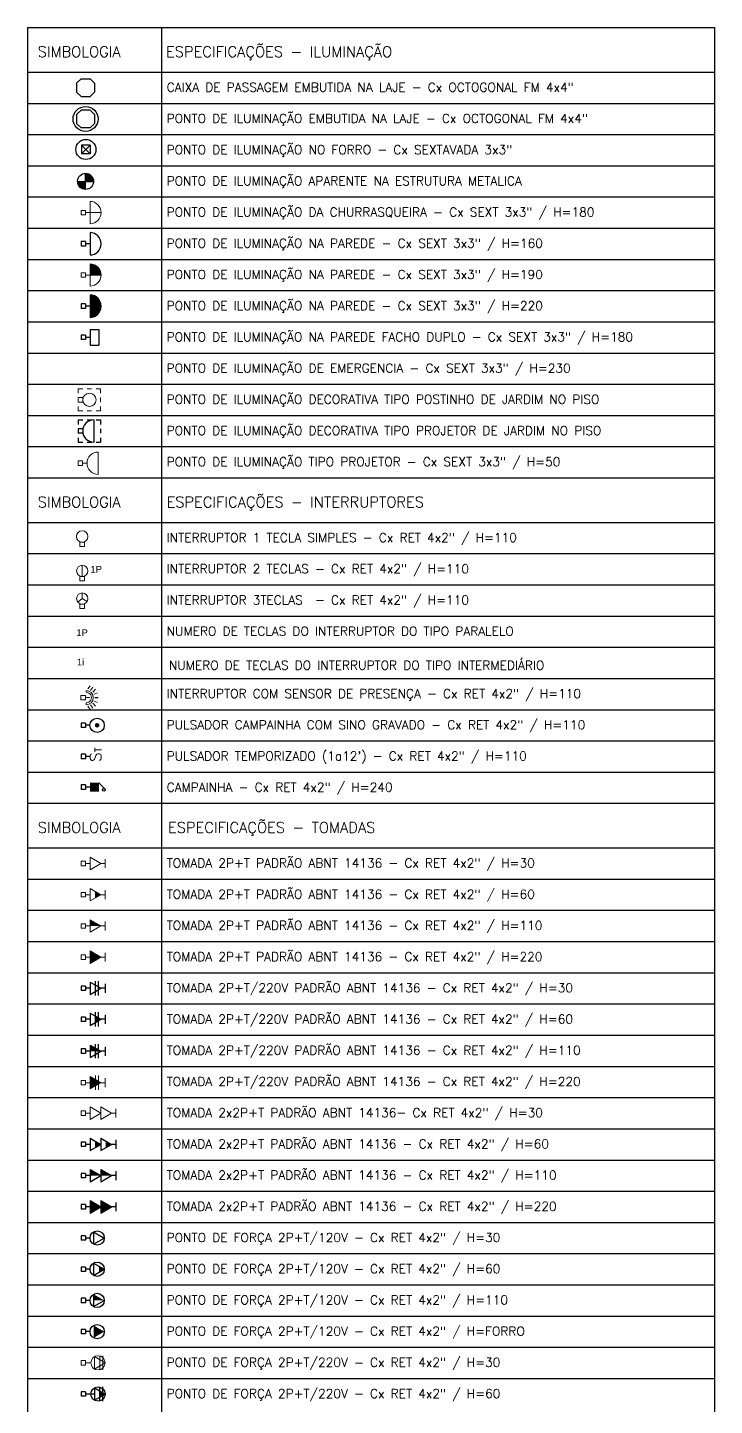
# Model space of a CAD drawing. Header units: millimetres. Extents: x 3857 to 4196, y 1534 to 2090.
# Drawn here: x 3856.8 to 3995.4, y 1810.5 to 2088.7 of the extents above; entities that cross this region are included whole.
import ezdxf
from ezdxf.enums import TextEntityAlignment as Align

# ---------------------------------------------------------------- set-up
doc = ezdxf.new("R2010")
doc.units = ezdxf.units.MM
for name, color, linetype in [('ILUMINAÇÃO', 3, 'Continuous'), ('PTO', 1, 'Continuous'), ('TEXTO', 7, 'Continuous')]:
    doc.layers.add(name, color=color, linetype=linetype)
doc.styles.add('INT', font='ROMANS.SHX', dxfattribs={"height": 20})
doc.styles.add('romans', font='romans')
doc.styles.add('ST', font='ROMANS.SHX', dxfattribs={"height": 0.15})
doc.styles.get("Standard").update_dxf_attribs({"font": 'arial.ttf'})

# ---------------------------------------------------------------- blocks, each defined once
blk = doc.blocks.new('ID')
at = {"lineweight": 5}
for p, q in [((-0.25, 0.25), (-0.15, 0.25)), ((-0.25, 0.25), (-0.25, 0.15)), ((-0.15, 0.05), (-0.25, 0.05)), ((-0.25, 0.05), (-0.25, -0.05)), ((-0.15, 0.05), (-0.15, -0.05)), ((-0.05, 0.25), (0.05, 0.25)), ((0.15, 0.25), (0.25, 0.25)), ((0.25, 0.25), (0.25, 0.15)), ((0.25, 0.05), (0.25, -0.05)), ((-0.15, -0.05), (-0.25, -0.05)), ((-0.25, -0.15), (-0.25, -0.25)), ((-0.25, -0.25), (-0.15, -0.25)), ((-0.05, -0.25), (0.05, -0.25)), ((0.15, -0.25), (0.25, -0.25)), ((0.25, -0.15), (0.25, -0.25))]:
    blk.add_line(p, q, dxfattribs=at)
blk.add_circle((0, 0), 0.15, dxfattribs=at)
blk = doc.blocks.new('I220')
for p, q in [((-0.1, 0.05), (-0.1, -0.05)), ((0, 0.05), (-0.1, 0.05)), ((0, 0.05), (0, -0.05)), ((0.1, 0), (0, 0)), ((0.1, 0.25), (0.1, -0.25)), ((0, -0.05), (-0.1, -0.05))]:
    blk.add_line(p, q)
at = {"const_width": 0.2499}
blk.add_lwpolyline([(0.1, -0.12505, 0.41421356), (0.22505, 0, 0.41421356), (0.1, 0.12505, 1)], format="xyb", dxfattribs=at)
blk.add_arc((0.1, 0), 0.25, 270, 90)
blk = doc.blocks.new('IX')
for p, q in [((0, 0.05), (-0.1, 0.05)), ((-0.1, 0.05), (-0.1, -0.05)), ((0, 0.05), (0, -0.05)), ((0.1, 0), (0, 0)), ((0.1, 0.175), (0.3, 0.175)), ((0.1, 0.175), (0.1, -0.175)), ((0.3, 0.175), (0.3, -0.175)), ((0, -0.05), (-0.1, -0.05)), ((0.1, -0.175), (0.3, -0.175))]:
    blk.add_line(p, q)
blk = doc.blocks.new('I190')
at = {"lineweight": 5}
for p, q in [((-0.1, 0.05), (-0.1, -0.05)), ((0, 0.05), (-0.1, 0.05)), ((0, 0.05), (0, -0.05)), ((0.1, 0), (0, 0)), ((0.1, 0.25), (0.1, -0.25)), ((0.35, 0), (0.1, 0)), ((0, -0.05), (-0.1, -0.05))]:
    blk.add_line(p, q, dxfattribs=at)
at = {"lineweight": 5, "const_width": 0.2499}
blk.add_lwpolyline([(0.1, 0.12505, -0.41421356), (0.22505, 0, -1)], format="xyb", dxfattribs=at)
at = {"lineweight": 5}
blk.add_arc((0.1, 0), 0.25, 270, 90, dxfattribs=at)
blk = doc.blocks.new('ICH')
at = {"lineweight": 5}
for p, q in [((0, 0.05), (-0.1, 0.05)), ((-0.1, 0.05), (-0.1, -0.05)), ((0, 0.05), (0, -0.05)), ((0.1, 0), (0, 0)), ((0.1, 0.25), (0.1, -0.25)), ((0.35, 0), (0.1, 0)), ((0, -0.05), (-0.1, -0.05))]:
    blk.add_line(p, q, dxfattribs=at)
blk.add_arc((0.1, 0), 0.25, 270, 90, dxfattribs=at)
blk = doc.blocks.new('i150')
for p, q in [((0, 0.05), (-0.1, 0.05)), ((-0.1, 0.05), (-0.1, -0.05)), ((0, 0.05), (0, -0.05)), ((0.1, 0), (0, 0)), ((0.1, 0.25), (0.1, -0.25)), ((0, -0.05), (-0.1, -0.05))]:
    blk.add_line(p, q)
blk.add_arc((0.1, 0), 0.25, 270, 90)
blk = doc.blocks.new('it')
at = {"color": 3}
for p, q in [((-0.2, 0.1), (-0.1, 0.2)), ((-0.2, 0.1), (-0.2, -0.1)), ((-0.1, 0.2), (0.1, 0.2)), ((0.1, 0.2), (0.2, 0.1)), ((0.2, 0.1), (0.2, -0.1)), ((-0.1, -0.2), (-0.2, -0.1)), ((-0.1, -0.2), (0.1, -0.2)), ((0.2, -0.1), (0.1, -0.2))]:
    blk.add_line(p, q, dxfattribs=at)
at = {"color": 1, "style": 'ST'}
for tag, p in [('N%%D', (0.003, -0.074)), ('W', (0.003, -0.411))]:
    blk.add_attdef(tag, text='', height=0.15, dxfattribs=at).set_placement(p, align=Align.CENTER)
blk = doc.blocks.new('iv')
at = {"color": 3}
for p, q in [((-0.2, 0.1), (-0.1, 0.2)), ((-0.2, 0.1), (-0.2, -0.1)), ((-0.1, 0.2), (0.1, 0.2)), ((0.1, 0.2), (0.2, 0.1)), ((0.2, 0.1), (0.2, -0.1)), ((-0.1, -0.2), (-0.2, -0.1)), ((-0.1, -0.2), (0.1, -0.2)), ((0.2, -0.1), (0.1, -0.2))]:
    blk.add_line(p, q, dxfattribs=at)
at = {"color": 1}
blk.add_circle((0, 0), 0.28, dxfattribs=at)
at = {"color": 1, "style": 'ST', "flags": 4}
blk.add_attdef('N%%D', text='', height=0.15, dxfattribs=at).set_placement((0.003, -0.074), align=Align.CENTER)
blk = doc.blocks.new('BCAM')
for p, q in [((-0.05, 0), (-0.05, -0.1)), ((-0.05, 0), (0.05, 0)), ((0, 0.099), (0, 0)), ((0.05, 0), (0.05, -0.1)), ((-0.05, -0.1), (0.05, -0.1))]:
    blk.add_line(p, q)
at = {"const_width": 0.049}
blk.add_lwpolyline([(0, 0.234, 1), (0, 0.285, 1)], format="xyb", close=True, dxfattribs=at)
blk.add_circle((0, 0.259), 0.16)
blk = doc.blocks.new('IFI')
blk.add_circle((0, 0), 0.18)
blk = doc.blocks.new('CE4')
at = {"color": 1}
for p, q in [((-0.1, 0.05), (-0.1, -0.05)), ((0, 0.05), (-0.1, 0.05)), ((0, 0.05), (0, -0.05)), ((0, -0.05), (-0.1, -0.05))]:
    blk.add_line(p, q, dxfattribs=at)
blk = doc.blocks.new('A$C5F04542B')
at = {"layer": 'PTO'}
for p, q in [((10, 10), (0, 0)), ((10, 0), (0, 10))]:
    blk.add_line(p, q, dxfattribs=at)
at = {"layer": 'PTO', "xscale": 100, "yscale": 100, "zscale": 100}
blk.add_blockref('CE4', (10, 5), dxfattribs=at)
blk = doc.blocks.new('A$C322B3743')
at = {"layer": 'PTO'}
blk.add_blockref('A$C5F04542B', (0, 0), dxfattribs=at)
blk = doc.blocks.new('A$C3499049A')
at = {"layer": 'PTO'}
blk.add_blockref('A$C322B3743', (0, 0), dxfattribs=at)
blk = doc.blocks.new('IP')
for p, q in [((-0.1, 0.25), (0, 0.25)), ((-0.1, 0.25), (-0.1, 0.15)), ((-0.1, 0.05), (-0.1, -0.05)), ((0, 0.05), (-0.1, 0.05)), ((0, 0.05), (0, -0.05)), ((0.1, 0.25), (0.2, 0.25)), ((0.25, 0.25), (0.25, -0.25)), ((0.3, 0.25), (0.4, 0.25)), ((0.4, 0.25), (0.4, 0.15)), ((0.4, 0.05), (0.4, -0.05)), ((0, -0.05), (-0.1, -0.05)), ((-0.1, -0.15), (-0.1, -0.25)), ((-0.1, -0.25), (0, -0.25)), ((0.1, -0.25), (0.2, -0.25)), ((0.3, -0.25), (0.4, -0.25)), ((0.4, -0.15), (0.4, -0.25))]:
    blk.add_line(p, q)
blk.add_arc((0.25, 0), 0.25, 90, 270)
blk = doc.blocks.new('iff')
at = {"color": 1}
for p, q in [((-0.18, 0), (0.18, 0)), ((0, -0.18), (0, 0.18))]:
    blk.add_line(p, q, dxfattribs=at)
at = {"color": 1, "const_width": 0.175}
for points in [[(-0.0925, 0, 0.4142136), (0, -0.0925, 1)], [(0.0925, 0, 0.4142136), (0, 0.0925, 1)]]:
    blk.add_lwpolyline(points, format="xyb", dxfattribs=at)
at = {"color": 1}
blk.add_circle((0, 0), 0.18, dxfattribs=at)
blk = doc.blocks.new('ta2220')
at = {"lineweight": 5}
for p, q in [((-0.139, 0.1), (0, 0.34)), ((-0.1, 0.44), (0.1, 0.44)), ((0, 0.44), (0, 0.34)), ((0.139, 0.1), (0, 0.34)), ((0.159, 0.29), (-0.159, 0.29)), ((0.159, 0.22), (-0.159, 0.22)), ((-0.139, 0.1), (0.139, 0.1)), ((0, 0.1), (0, 0)), ((-0.05, 0), (0.05, 0)), ((-0.05, 0), (-0.05, -0.1)), ((-0.05, -0.1), (0.05, -0.1)), ((0.05, 0), (0.05, -0.1))]:
    blk.add_line(p, q, dxfattribs=at)
blk.add_solid([(0.139, 0.1), (0, 0.34), (-0.139, 0.1)], dxfattribs=at)
blk = doc.blocks.new('TA260')
for p, q in [((-0.139, 0.1), (0, 0.34)), ((-0.1, 0.44), (0.1, 0.44)), ((0, 0.44), (0, 0.34)), ((0.139, 0.1), (0, 0.34)), ((0.159, 0.29), (-0.159, 0.29)), ((0.159, 0.22), (-0.159, 0.22)), ((-0.139, 0.1), (0.139, 0.1)), ((-0.05, 0), (0.05, 0)), ((-0.05, 0), (-0.05, -0.1)), ((0, 0.1), (0, 0)), ((0.05, 0), (0.05, -0.1)), ((-0.05, -0.1), (0.05, -0.1))]:
    blk.add_line(p, q)
blk.add_solid([(-0.069, 0.22), (0, 0.34), (0.069, 0.22), (0.029, 0.29)])
blk = doc.blocks.new('TA230')
for p, q in [((-0.139, 0.1), (0, 0.34)), ((-0.1, 0.44), (0.1, 0.44)), ((0, 0.44), (0, 0.34)), ((0.139, 0.1), (0, 0.34)), ((0.159, 0.29), (-0.159, 0.29)), ((0.159, 0.22), (-0.159, 0.22)), ((-0.139, 0.1), (0.139, 0.1)), ((-0.05, 0), (0.05, 0)), ((-0.05, 0), (-0.05, -0.1)), ((0, 0.1), (0, 0)), ((0.05, 0), (0.05, -0.1)), ((-0.05, -0.1), (0.05, -0.1))]:
    blk.add_line(p, q)
blk = doc.blocks.new('TA2100')
for p, q in [((-0.139, 0.1), (0, 0.34)), ((-0.1, 0.44), (0.1, 0.44)), ((0, 0.44), (0, 0.34)), ((0.139, 0.1), (0, 0.34)), ((0.159, 0.29), (-0.159, 0.29)), ((0.159, 0.22), (-0.159, 0.22)), ((-0.139, 0.1), (0.139, 0.1)), ((-0.069, 0.22), (0.069, 0.22)), ((-0.05, 0), (0.05, 0)), ((-0.05, 0), (-0.05, -0.1)), ((0, 0.1), (0, 0)), ((0.05, 0), (0.05, -0.1)), ((-0.05, -0.1), (0.05, -0.1))]:
    blk.add_line(p, q)
blk.add_solid([(0, 0.1), (0, 0.34), (-0.139, 0.1)])
blk = doc.blocks.new('TA100')
at = {"lineweight": 5}
for p, q in [((-0.139, 0.1), (0, 0.34)), ((-0.1, 0.44), (0.1, 0.44)), ((0, 0.44), (0, 0.34)), ((0.139, 0.1), (0, 0.34)), ((-0.139, 0.1), (0, 0.1)), ((-0.05, 0), (0.05, 0)), ((-0.05, 0), (-0.05, -0.1)), ((0, 0.1), (0, 0)), ((0, 0.1), (0.139, 0.1)), ((0.05, 0), (0.05, -0.1)), ((-0.05, -0.1), (0.05, -0.1))]:
    blk.add_line(p, q, dxfattribs=at)
blk.add_solid([(0, 0.1), (0, 0.34), (-0.139, 0.1)], dxfattribs=at)
blk = doc.blocks.new('TA60')
at = {"lineweight": 5}
for p, q in [((-0.139, 0.1), (0, 0.34)), ((-0.1, 0.44), (0.1, 0.44)), ((0, 0.44), (0, 0.34)), ((0.139, 0.1), (0, 0.34)), ((-0.139, 0.1), (0.139, 0.1)), ((-0.069, 0.22), (0.069, 0.22)), ((-0.05, 0), (-0.05, -0.1)), ((-0.05, 0), (0.05, 0)), ((0, 0.1), (0, 0)), ((0.05, 0), (0.05, -0.1)), ((-0.05, -0.1), (0.05, -0.1))]:
    blk.add_line(p, q, dxfattribs=at)
blk.add_lwpolyline([(0, 0.22, 0.139, 0, 0), (0, 0.34, 0, 0, 0)], format="xyseb", dxfattribs=at)
blk = doc.blocks.new('ta30')
at = {"lineweight": 5}
for p, q in [((-0.139, 0.1), (0, 0.34)), ((-0.1, 0.44), (0.1, 0.44)), ((0, 0.44), (0, 0.34)), ((0.139, 0.1), (0, 0.34)), ((-0.139, 0.1), (0.139, 0.1)), ((-0.05, 0), (-0.05, -0.1)), ((-0.05, 0), (0.05, 0)), ((0, 0.1), (0, 0)), ((0.05, 0), (0.05, -0.1)), ((-0.05, -0.1), (0.05, -0.1))]:
    blk.add_line(p, q, dxfattribs=at)
blk = doc.blocks.new('ta220')
at = {"lineweight": 5}
for p, q in [((-0.139, 0.1), (0, 0.34)), ((-0.1, 0.44), (0.1, 0.44)), ((0, 0.44), (0, 0.34)), ((0.139, 0.1), (0, 0.34)), ((-0.139, 0.1), (0.139, 0.1)), ((0, 0.1), (0, 0)), ((-0.05, 0), (0.05, 0)), ((-0.05, 0), (-0.05, -0.1)), ((-0.05, -0.1), (0.05, -0.1)), ((0.05, 0), (0.05, -0.1))]:
    blk.add_line(p, q, dxfattribs=at)
blk.add_solid([(0.139, 0.1), (0, 0.34), (-0.139, 0.1)], dxfattribs=at)
blk = doc.blocks.new('CAM')
for p, q in [((-0.1, 0.3), (0.038, 0.433)), ((-0.05, 0), (-0.05, -0.1)), ((-0.05, 0), (0.05, 0)), ((0, 0.1), (0, 0)), ((0.05, 0), (0.05, -0.1)), ((-0.05, -0.1), (0.05, -0.1))]:
    blk.add_line(p, q)
at = {"const_width": 0.2}
blk.add_lwpolyline([(0, 0.1), (0, 0.3)], dxfattribs=at)
blk.add_circle((0.06, 0.412), 0.03)
blk = doc.blocks.new('TF230')
at = {"lineweight": 5}
for p, q in [((0.159, 0.39), (-0.159, 0.39)), ((0.159, 0.32), (-0.159, 0.32)), ((-0.139, 0.2), (0, 0.44)), ((0.139, 0.2), (0, 0.44)), ((-0.139, 0.2), (0.139, 0.2)), ((-0.05, 0), (0.05, 0)), ((-0.05, 0), (-0.05, -0.1)), ((0, 0.12), (0, 0)), ((0.05, 0), (0.05, -0.1)), ((-0.05, -0.1), (0.05, -0.1))]:
    blk.add_line(p, q, dxfattribs=at)
blk.add_circle((0, 0.28), 0.16, dxfattribs=at)
blk = doc.blocks.new('TF220')
for p, q in [((0, 0.05), (-0.1, 0.05)), ((-0.1, 0.05), (-0.1, -0.05)), ((0, 0.05), (0, -0.05)), ((0.1, 0), (0, 0)), ((0, -0.05), (-0.1, -0.05))]:
    blk.add_line(p, q)
blk.add_circle((0.26, 0), 0.16)
for points in [[(0.18, 0), (0.42, 0), (0.18, 0.139)], [(0.18, 0), (0.42, 0), (0.18, -0.139)]]:
    blk.add_solid(points)
blk = doc.blocks.new('TF60')
for p, q in [((-0.139, 0.18), (0, 0.42)), ((0.139, 0.18), (0, 0.42)), ((-0.139, 0.18), (0.139, 0.18)), ((0, 0.1), (0, 0)), ((-0.05, 0), (-0.05, -0.1)), ((-0.05, 0), (0.05, 0)), ((-0.05, -0.1), (0.05, -0.1)), ((0.05, 0), (0.05, -0.1))]:
    blk.add_line(p, q)
blk.add_lwpolyline([(0, 0.3, 0.139, 0, 0), (0, 0.42, 0, 0, 0)], format="xyseb")
blk.add_circle((0, 0.26), 0.16)
blk = doc.blocks.new('TF100')
for p, q in [((0.139, 0.18), (0, 0.42)), ((-0.139, 0.18), (0.139, 0.18)), ((-0.05, 0), (-0.05, -0.1)), ((-0.05, 0), (0.05, 0)), ((0, 0.1), (0, 0)), ((0.05, 0), (0.05, -0.1)), ((-0.05, -0.1), (0.05, -0.1))]:
    blk.add_line(p, q)
blk.add_circle((0, 0.26), 0.16)
blk.add_solid([(0, 0.18), (0, 0.42), (-0.139, 0.18)])
blk = doc.blocks.new('TTA220')
for p, q in [((-0.1, 0.68), (0.1, 0.68)), ((0, 0.68), (0, 0.58)), ((-0.139, 0.34), (0, 0.58)), ((-0.139, 0.1), (0, 0.34)), ((-0.139, 0.34), (0.139, 0.34)), ((0.139, 0.34), (0, 0.58)), ((0.139, 0.1), (0, 0.34)), ((-0.139, 0.1), (0.139, 0.1)), ((0, 0.1), (0, 0)), ((-0.05, 0), (-0.05, -0.1)), ((-0.05, 0), (0.05, 0)), ((-0.05, -0.1), (0.05, -0.1)), ((0.05, 0), (0.05, -0.1))]:
    blk.add_line(p, q)
for points in [[(0.139, 0.34), (0, 0.58), (-0.139, 0.34)], [(0.139, 0.1), (0, 0.34), (-0.139, 0.1)]]:
    blk.add_solid(points)
blk = doc.blocks.new('TF30')
for p, q in [((-0.139, 0.18), (0, 0.42)), ((0.139, 0.18), (0, 0.42)), ((-0.139, 0.18), (0.139, 0.18)), ((-0.05, 0), (-0.05, -0.1)), ((-0.05, 0), (0.05, 0)), ((0, 0.1), (0, 0)), ((0.05, 0), (0.05, -0.1)), ((-0.05, -0.1), (0.05, -0.1))]:
    blk.add_line(p, q)
blk.add_circle((0, 0.26), 0.16)
blk = doc.blocks.new('TTA60')
for p, q in [((-0.1, 0.68), (0.1, 0.68)), ((0, 0.68), (0, 0.58)), ((-0.139, 0.34), (0, 0.58)), ((-0.139, 0.1), (0, 0.34)), ((-0.139, 0.34), (0.139, 0.34)), ((-0.069, 0.46), (0.069, 0.46)), ((0.139, 0.34), (0, 0.58)), ((0.139, 0.1), (0, 0.34)), ((-0.139, 0.1), (0.139, 0.1)), ((-0.069, 0.22), (0.069, 0.22)), ((0, 0.1), (0, 0)), ((-0.05, 0), (0.05, 0)), ((-0.05, 0), (-0.05, -0.1)), ((-0.05, -0.1), (0.05, -0.1)), ((0.05, 0), (0.05, -0.1))]:
    blk.add_line(p, q)
for points in [[(0, 0.46, 0.139, 0, 0), (0, 0.58, 0, 0, 0)], [(0, 0.22, 0.139, 0, 0), (0, 0.34, 0, 0, 0)]]:
    blk.add_lwpolyline(points, format="xyseb")
blk = doc.blocks.new('tta100')
for p, q in [((-0.1, 0.68), (0.1, 0.68)), ((0, 0.68), (0, 0.58)), ((-0.139, 0.34), (0, 0.58)), ((-0.139, 0.1), (0, 0.34)), ((-0.139, 0.34), (0.139, 0.34)), ((0.139, 0.34), (0, 0.58)), ((0.139, 0.1), (0, 0.34)), ((-0.139, 0.1), (0.139, 0.1)), ((-0.05, 0), (0.05, 0)), ((-0.05, 0), (-0.05, -0.1)), ((0, 0.1), (0, 0)), ((0.05, 0), (0.05, -0.1)), ((-0.05, -0.1), (0.05, -0.1))]:
    blk.add_line(p, q)
for points in [[(0, 0.34), (0, 0.58), (-0.139, 0.34)], [(0, 0.1), (0, 0.34), (-0.139, 0.1)]]:
    blk.add_solid(points)
blk = doc.blocks.new('TF260')
for p, q in [((0.159, 0.39), (-0.159, 0.39)), ((0.159, 0.32), (-0.159, 0.32)), ((-0.139, 0.2), (0, 0.44)), ((0.139, 0.2), (0, 0.44)), ((-0.139, 0.2), (0.139, 0.2)), ((0, 0.2), (0, 0)), ((-0.05, 0), (0.05, 0)), ((-0.05, 0), (-0.05, -0.1)), ((-0.05, -0.1), (0.05, -0.1)), ((0.05, 0), (0.05, -0.1))]:
    blk.add_line(p, q)
blk.add_lwpolyline([(0, 0.32, 0.139, 0, 0), (0, 0.44, 0, 0, 0)], format="xyseb")
blk.add_circle((0, 0.28), 0.16)
blk = doc.blocks.new('TTA30')
at = {"lineweight": 5}
for p, q in [((-0.1, 0.68), (0.1, 0.68)), ((0, 0.68), (0, 0.58)), ((-0.139, 0.34), (0, 0.58)), ((-0.139, 0.1), (0, 0.34)), ((-0.139, 0.34), (0.139, 0.34)), ((0.139, 0.34), (0, 0.58)), ((0.139, 0.1), (0, 0.34)), ((-0.139, 0.1), (0.139, 0.1)), ((-0.05, 0), (-0.05, -0.1)), ((-0.05, 0), (0.05, 0)), ((0, 0.1), (0, 0)), ((0.05, 0), (0.05, -0.1)), ((-0.05, -0.1), (0.05, -0.1))]:
    blk.add_line(p, q, dxfattribs=at)
blk = doc.blocks.new('A$C3F477017')
at = {"lineweight": 5}
for p, q in [((22.5, 25), (22.5, 0)), ((0, 15), (0, 10)), ((5, 15), (0, 15)), ((5, 10), (0, 10)), ((5, 15), (5, 10))]:
    blk.add_line(p, q, dxfattribs=at)
blk.add_lwpolyline([(10, 12.5), (5, 12.5)], dxfattribs=at)
blk.add_arc((22.5, 12.5), 12.5, 90, 270, dxfattribs=at)
blk = doc.blocks.new('sa')
at = {"color": 1}
for p, q in [((0.05, 0.1), (-0.05, 0.1)), ((-0.05, 0), (-0.05, 0.1)), ((0.05, 0), (-0.05, 0)), ((0, -0.1), (0, 0)), ((0.05, 0), (0.05, 0.1))]:
    blk.add_line(p, q, dxfattribs=at)
at = {"color": 3, "style": 'INT'}
blk.add_text('S', height=0.25, dxfattribs=at).set_placement((-0.119, -0.352))
at = {"color": 2, "style": 'romans'}
for p in [(0.101, -0.225), (0.101, -0.355), (0.101, -0.425)]:
    blk.add_attdef('T', p, '', height=0.15, dxfattribs=at)
blk = doc.blocks.new('INTERRUP SIMP 1 TC')
at = {"lineweight": 5}
for p, q in [((-5, 2.5), (-5, -2.5)), ((0, 2.5), (-5, 2.5)), ((0, 2.5), (0, -2.5)), ((0, -2.5), (-5, -2.5)), ((0, 0), (0, 0))]:
    blk.add_line(p, q, dxfattribs=at)
at = {"lineweight": 5, "ltscale": 0.5}
blk.add_circle((6.3, 0), 6.33, dxfattribs=at)
blk = doc.blocks.new('INT 3 TECLAS')
at = {"lineweight": 5, "ltscale": 0.5}
for q in [(-4.9, 2.3), (0, 12.7), (5.4, 3.1)]:
    blk.add_line((0, 6.3), q, dxfattribs=at)
at = {"lineweight": 5, "ltscale": 0.5, "rotation": 90}
blk.add_blockref('INTERRUP SIMP 1 TC', (0, 0), dxfattribs=at)

msp = doc.modelspace()

# ---------------------------------------------------------------- linework, layer by layer
at = {"color": 1, "lineweight": 5}
for p, q in [((3868.49, 1953.87), (3867.59, 1953.87)), ((3867.59, 1953.87), (3867.59, 1952.97)), ((3868.49, 1952.97), (3867.59, 1952.97)), ((3868.49, 1953.87), (3868.49, 1952.97)), ((3869.38, 1953.42), (3868.49, 1953.42))]:
    msp.add_line(p, q, dxfattribs=at)
at = {"color": 3, "lineweight": 5}
msp.add_arc((3868.64, 1953.42), 1.44, 269.7308, 89.7308, dxfattribs=at)
at = {"layer": 'ILUMINAÇÃO', "lineweight": 5, "ltscale": 0.5}
for p, q in [((3867.83, 1977.87), (3867.84, 1980.15)), ((3868.99, 1955.17), (3869.46, 1955.82)), ((3869.52, 1954.89), (3869.99, 1955.53)), ((3868.65, 1954.86), (3868.65, 1954.5)), ((3869.98, 1954.56), (3870.53, 1955.14)), ((3870.25, 1954.11), (3870.95, 1954.41)), ((3870.25, 1952.74), (3870.95, 1952.44)), ((3870.37, 1953.43), (3871.09, 1953.43)), ((3870.37, 1953.41), (3871.09, 1953.41)), ((3868.65, 1952.38), (3868.65, 1951.98)), ((3868.99, 1951.67), (3869.46, 1951.03)), ((3869.52, 1951.96), (3869.99, 1951.31)), ((3869.98, 1952.29), (3870.53, 1951.7))]:
    msp.add_line(p, q, dxfattribs=at)
msp.add_arc((3868.64, 1953.44), 1.06, 269.6346, 89.827, dxfattribs=at)
at = {"layer": 'PTO', "color": 3}
for p, q in [((3856.81, 2088.69), (3995.41, 2088.69)), ((3856.81, 2088.69), (3856.81, 2079.69)), ((3883.81, 2088.69), (3883.81, 2079.69)), ((3995.41, 2088.69), (3995.41, 2079.69)), ((3856.81, 2079.69), (3856.81, 1997.79)), ((3883.81, 2079.69), (3883.81, 1997.79)), ((3995.41, 2079.69), (3995.41, 1997.79)), ((3856.81, 1997.79), (3995.41, 1997.79)), ((3856.81, 1997.79), (3856.81, 1988.79)), ((3883.81, 1997.79), (3883.81, 1988.79)), ((3995.41, 1997.79), (3995.41, 1988.79)), ((3856.81, 1988.79), (3995.41, 1988.79)), ((3856.81, 1988.79), (3856.81, 1932.09)), ((3883.81, 1988.79), (3883.81, 1932.09)), ((3995.41, 1988.79), (3995.41, 1932.09)), ((3856.81, 1932.09), (3995.41, 1932.09)), ((3856.81, 1932.09), (3856.81, 1923.09)), ((3883.81, 1932.09), (3883.81, 1923.09)), ((3995.41, 1932.09), (3995.41, 1923.09)), ((3856.81, 1923.09), (3995.41, 1923.09)), ((3856.81, 1923.09), (3856.81, 1784.49)), ((3883.81, 1923.09), (3883.81, 1784.49)), ((3995.41, 1923.09), (3995.41, 1784.49))]:
    msp.add_line(p, q, dxfattribs=at)
at = {"layer": 'PTO', "color": 8}
for p, q in [((3856.81, 2079.69), (3995.41, 2079.69)), ((3856.81, 2073.39), (3995.41, 2073.39)), ((3856.81, 2067.09), (3995.41, 2067.09)), ((3856.81, 2060.79), (3995.41, 2060.79)), ((3856.81, 2054.49), (3995.41, 2054.49)), ((3856.81, 2048.19), (3995.41, 2048.19)), ((3860.41, 2048.19), (3995.41, 2048.19)), ((3856.81, 2041.89), (3995.41, 2041.89)), ((3860.41, 2041.89), (3995.41, 2041.89)), ((3856.81, 2035.59), (3995.41, 2035.59)), ((3860.41, 2035.59), (3995.41, 2035.59)), ((3856.81, 2029.29), (3995.41, 2029.29)), ((3856.81, 2022.99), (3995.41, 2022.99)), ((3856.81, 2016.69), (3995.41, 2016.69)), ((3856.81, 2010.39), (3995.41, 2010.39)), ((3856.81, 2004.09), (3995.41, 2004.09)), ((3856.81, 1982.49), (3995.41, 1982.49)), ((3860.41, 1982.49), (3995.41, 1982.49)), ((3856.81, 1976.19), (3995.41, 1976.19)), ((3856.81, 1969.89), (3995.41, 1969.89)), ((3856.81, 1963.59), (3995.41, 1963.59)), ((3860.41, 1963.59), (3995.41, 1963.59)), ((3856.81, 1957.29), (3995.41, 1957.29)), ((3860.41, 1957.29), (3995.41, 1957.29)), ((3856.81, 1950.99), (3995.41, 1950.99)), ((3860.41, 1950.99), (3995.41, 1950.99)), ((3856.81, 1944.69), (3995.41, 1944.69)), ((3856.81, 1938.39), (3995.41, 1938.39)), ((3856.81, 1916.79), (3995.41, 1916.79)), ((3860.41, 1916.79), (3995.41, 1916.79)), ((3856.81, 1910.49), (3995.41, 1910.49)), ((3856.81, 1904.19), (3995.41, 1904.19)), ((3856.81, 1897.89), (3995.41, 1897.89)), ((3856.81, 1897.89), (3995.41, 1897.89)), ((3860.41, 1897.89), (3995.41, 1897.89)), ((3860.41, 1897.89), (3995.41, 1897.89)), ((3856.81, 1891.59), (3995.41, 1891.59)), ((3856.81, 1885.29), (3995.41, 1885.29)), ((3860.41, 1885.29), (3995.41, 1885.29)), ((3856.81, 1878.99), (3995.41, 1878.99)), ((3856.81, 1872.69), (3995.41, 1872.69)), ((3856.81, 1866.39), (3995.41, 1866.39)), ((3856.81, 1860.09), (3995.41, 1860.09)), ((3856.81, 1853.79), (3995.41, 1853.79)), ((3856.81, 1847.49), (3995.41, 1847.49)), ((3856.81, 1841.19), (3995.41, 1841.19)), ((3856.81, 1834.89), (3995.41, 1834.89)), ((3856.81, 1828.59), (3995.41, 1828.59)), ((3856.81, 1822.29), (3995.41, 1822.29)), ((3856.81, 1815.99), (3995.41, 1815.99))]:
    msp.add_line(p, q, dxfattribs=at)

# ---------------------------------------------------------------- block references
at = {"layer": 'ILUMINAÇÃO', "lineweight": 5, "ltscale": 0.5, "xscale": 0.1799999999999766, "yscale": 0.1799999999999766, "zscale": 0.1799999999999766, "rotation": 90}
for p in [(3867.83, 1984.82), (3867.84, 1977.87)]:
    msp.add_blockref('INTERRUP SIMP 1 TC', p, dxfattribs=at)
at = {"layer": 'ILUMINAÇÃO', "lineweight": 5, "ltscale": 0.5, "xscale": 0.1799999999999766, "yscale": 0.1799999999999766, "zscale": 0.1799999999999766}
msp.add_blockref('INT 3 TECLAS', (3867.84, 1972.29), dxfattribs=at)
at = {"layer": 'PTO', "linetype": 'Continuous'}
for name, p, xscale, yscale, zscale in [('it', (3868.51, 2076.54), 9.000004499998715, 9.000004499998715, 9.000004499998715), ('IFI', (3868.57, 2064.08), 11.25000562499848, 11.25000562499848, 11.25000562499848), ('A$C3499049A', (3867.67, 2063.18), 0.1799999999999766, 0.1799999999999766, 0.1799999999999766), ('IP', (3867.94, 2007.24), 9.000004499998715, 9.000004499998715, 9.000004499998715)]:
    msp.add_blockref(name, p, dxfattribs=dict(at, xscale=xscale, yscale=yscale, zscale=zscale))
at = {"layer": 'PTO', "rotation": 270}
for name, p, xscale, yscale, zscale in [('iv', (3868.51, 2070.24), 9.000004499998878, 9.000004499998878, 9.000004499998878), ('BCAM', (3868.51, 1947.84), 9.000004499998878, 9.000004499998878, 9.000004499998878), ('CAM', (3868.5, 1935.36), 9.000004499789249, 9.000004499789249, 9.000004499789249), ('ta30', (3868.51, 1919.94), 9.000004499789249, 9.000004499789249, 9.000004499789249), ('TA60', (3868.51, 1913.64), 9.000004499789249, 9.000004499789249, 9.000004499789249), ('TA100', (3868.51, 1907.34), 9.000004499789249, 9.000004499789249, 9.000004499789249), ('ta220', (3868.51, 1901.04), 9.000004499789249, 9.000004499789249, 9.000004499789249), ('TTA30', (3868.51, 1869.54), 9.000004499789249, 9.000004499789249, 9.000004499789249), ('TTA60', (3868.51, 1863.24), 9.000004499789249, 9.000004499789249, 9.000004499789249), ('tta100', (3868.51, 1856.94), 9.000004499789249, 9.000004499789249, 9.000004499789249), ('TTA220', (3868.51, 1850.64), 9.000004499789249, 9.000004499789249, 9.000004499789249), ('TF30', (3868.51, 1844.34), 9.000004499789249, 9.000004499789249, 9.000004499789249), ('TF60', (3868.51, 1838.04), 9.000004499789249, 9.000004499789249, 9.000004499789249), ('TF100', (3868.51, 1831.74), 9.000004499789249, 9.000004499789249, 9.000004499789249), ('TF230', (3868.51, 1819.14), 9.000004499789249, 9.000004499789249, 9.000004499789249), ('TF260', (3868.51, 1812.84), 9.000004499789249, 9.000004499789249, 9.000004499789249)]:
    msp.add_blockref(name, p, dxfattribs=dict(at, xscale=xscale, yscale=yscale, zscale=zscale))
at = {"layer": 'PTO'}
for name, p, xscale, yscale, zscale in [('iff', (3868.51, 2057.64), 9.000004499998715, 9.000004499998715, 9.000004499998715), ('ICH', (3868.51, 2051.34), 9.000004499998715, 9.000004499998715, 9.000004499998715), ('i150', (3868.51, 2045.04), 9.000004499998715, 9.000004499998715, 9.000004499998715), ('I190', (3868.51, 2038.74), 9.000004499998715, 9.000004499998715, 9.000004499998715), ('I220', (3868.51, 2032.44), 9.000004499998715, 9.000004499998715, 9.000004499998715), ('ID', (3869.29, 2013.54), 9.000004499998715, 9.000004499998715, 9.000004499998715), ('A$C3F477017', (3867.02, 1998.5), 0.1799999999999766, 0.1799999999999766, 0.1799999999999766), ('TF220', (3868.51, 1825.44), 9.000004500837068, 9.000004500837068, 9.000004500837068)]:
    msp.add_blockref(name, p, dxfattribs=dict(at, xscale=xscale, yscale=yscale, zscale=zscale))
at = {"layer": 'PTO', "ltscale": 80, "xscale": 9.000004499998715, "yscale": 9.000004499998715, "zscale": 9.000004499998715}
msp.add_blockref('IX', (3868.51, 2026.14), dxfattribs=at)
at = {"layer": 'PTO'}
ref = msp.add_blockref('sa', (3868.51, 1941.54), dxfattribs=dict(at, xscale=9.000004499998878, yscale=9.000004499998878, zscale=9.000004499998878, rotation=90))
ref.add_attrib('T', 'T', (3871.71, 1942.45), dxfattribs={"layer": '0', "color": 2, "height": 1.35, "rotation": 90, "style": 'romans'})
at = {"layer": 'PTO', "ltscale": 80, "xscale": 9.000004499789249, "yscale": 9.000004499789249, "zscale": 9.000004499789249, "rotation": 270}
for name, p in [('TA230', (3868.53, 1894.76)), ('TA260', (3868.53, 1888.49)), ('TA2100', (3868.53, 1882.05)), ('ta2220', (3868.53, 1875.69))]:
    msp.add_blockref(name, p, dxfattribs=at)

# ---------------------------------------------------------------- texts
at = {"layer": 'ILUMINAÇÃO', "char_height": 1.35, "attachment_point": 1}
for s, insert in [('1P', (3869.5, 1980.02)), ('1P', (3866.66, 1967.22)), ('1i', (3866.76, 1961.27))]:
    msp.add_mtext_dynamic_manual_height_columns(s, width=19.3334, gutter_width=1, heights=[0], dxfattribs=dict(at, insert=insert))
at = {"layer": 'TEXTO', "color": 4, "style": 'romans'}
for s, p in [('SIMBOLOGIA', (3858.85, 2082.73)), ('ESPECIFICAÇÕES - ILUMINAÇÃO', (3884.75, 2082.73)), ('ESPECIFICAÇÕES - INTERRUPTORES', (3884.86, 1991.83)), ('SIMBOLOGIA', (3858.85, 1991.83)), ('SIMBOLOGIA', (3858.85, 1926.13)), ('ESPECIFICAÇÕES - TOMADAS', (3885.15, 1926.13))]:
    msp.add_text(s, height=2.16, dxfattribs=at).set_placement(p)
at = {"layer": 'TEXTO', "style": 'romans'}
for s, p in [('CAIXA DE PASSAGEM EMBUTIDA NA LAJE - Cx OCTOGONAL FM 4x4"', (3884.88, 2075.74)), ('PONTO DE ILUMINAÇÃO EMBUTIDA NA LAJE - Cx OCTOGONAL FM 4x4"', (3884.88, 2069.44)), ('PONTO DE ILUMINAÇÃO NO FORRO - Cx SEXTAVADA 3x3"', (3884.88, 2063.14)), ('PONTO DE ILUMINAÇÃO APARENTE NA ESTRUTURA METALICA', (3884.88, 2056.84)), ('PONTO DE ILUMINAÇÃO DA CHURRASQUEIRA - Cx SEXT 3x3" / H=180', (3884.88, 2050.54)), ('PONTO DE ILUMINAÇÃO NA PAREDE - Cx SEXT 3x3" / H=160', (3884.88, 2044.24)), ('PONTO DE ILUMINAÇÃO NA PAREDE - Cx SEXT 3x3" / H=190', (3884.88, 2037.94)), ('PONTO DE ILUMINAÇÃO NA PAREDE - Cx SEXT 3x3" / H=220', (3884.88, 2031.64)), ('PONTO DE ILUMINAÇÃO NA PAREDE FACHO DUPLO - Cx SEXT 3x3" / H=180', (3884.88, 2025.34)), ('PONTO DE ILUMINAÇÃO DE EMERGENCIA - Cx SEXT 3x3" / H=230', (3884.88, 2019.04)), ('PONTO DE ILUMINAÇÃO DECORATIVA TIPO POSTINHO DE JARDIM NO PISO', (3884.88, 2012.74)), ('PONTO DE ILUMINAÇÃO DECORATIVA TIPO PROJETOR DE JARDIM NO PISO', (3884.88, 2006.44)), ('PONTO DE ILUMINAÇÃO TIPO PROJETOR - Cx SEXT 3x3" / H=50', (3884.88, 2000.14)), ('INTERRUPTOR 1 TECLA SIMPLES - Cx RET 4x2" / H=110', (3884.88, 1984.84)), ('INTERRUPTOR 2 TECLAS - Cx RET 4x2" / H=110 ', (3884.88, 1978.54)), ('INTERRUPTOR 3TECLAS  - Cx RET 4x2" / H=110', (3884.88, 1972.24)), ('NUMERO DE TECLAS DO INTERRUPTOR DO TIPO PARALELO  ', (3884.88, 1965.94)), ('NUMERO DE TECLAS DO INTERRUPTOR DO TIPO INTERMEDIÁRIO', (3885.33, 1959.07)), ('INTERRUPTOR COM SENSOR DE PRESENÇA - Cx RET 4x2" / H=110', (3884.88, 1953.34)), ('PULSADOR CAMPAINHA COM SINO GRAVADO - Cx RET 4x2" / H=110', (3884.88, 1947.04)), ('PULSADOR TEMPORIZADO (1a12\') - Cx RET 4x2" / H=110', (3884.88, 1940.74)), ('CAMPAINHA - Cx RET 4x2" / H=240', (3884.88, 1934.44)), ('TOMADA 2P+T PADRÃO ABNT 14136 - Cx RET 4x2" / H=30', (3884.88, 1919.14)), ('TOMADA 2P+T PADRÃO ABNT 14136 - Cx RET 4x2" / H=60', (3884.88, 1912.84)), ('TOMADA 2P+T PADRÃO ABNT 14136 - Cx RET 4x2" / H=110', (3884.88, 1906.54)), ('TOMADA 2P+T PADRÃO ABNT 14136 - Cx RET 4x2" / H=220', (3884.88, 1900.24)), ('TOMADA 2P+T/220V PADRÃO ABNT 14136 - Cx RET 4x2" / H=30', (3884.88, 1893.94)), ('TOMADA 2P+T/220V PADRÃO ABNT 14136 - Cx RET 4x2" / H=60', (3884.88, 1887.64)), ('TOMADA 2P+T/220V PADRÃO ABNT 14136 - Cx RET 4x2" / H=110', (3884.88, 1881.34)), ('TOMADA 2P+T/220V PADRÃO ABNT 14136 - Cx RET 4x2" / H=220', (3884.88, 1875.04)), ('TOMADA 2x2P+T PADRÃO ABNT 14136- Cx RET 4x2" / H=30', (3884.88, 1868.74)), ('TOMADA 2x2P+T PADRÃO ABNT 14136 - Cx RET 4x2" / H=60', (3884.88, 1862.44)), ('TOMADA 2x2P+T PADRÃO ABNT 14136 - Cx RET 4x2" / H=110', (3884.88, 1856.14)), ('TOMADA 2x2P+T PADRÃO ABNT 14136 - Cx RET 4x2" / H=220', (3884.88, 1849.84)), ('PONTO DE FORÇA 2P+T/120V - Cx RET 4x2" / H=30', (3884.88, 1843.54)), ('PONTO DE FORÇA 2P+T/120V - Cx RET 4x2" / H=60', (3884.88, 1837.24)), ('PONTO DE FORÇA 2P+T/120V - Cx RET 4x2" / H=110', (3884.88, 1830.94)), ('PONTO DE FORÇA 2P+T/120V - Cx RET 4x2" / H=FORRO', (3884.88, 1824.64)), ('PONTO DE FORÇA 2P+T/220V - Cx RET 4x2" / H=30', (3884.88, 1818.34)), ('PONTO DE FORÇA 2P+T/220V - Cx RET 4x2" / H=60', (3884.88, 1812.04))]:
    msp.add_text(s, height=1.8, dxfattribs=at).set_placement(p)

doc.saveas('drawing.dxf')
